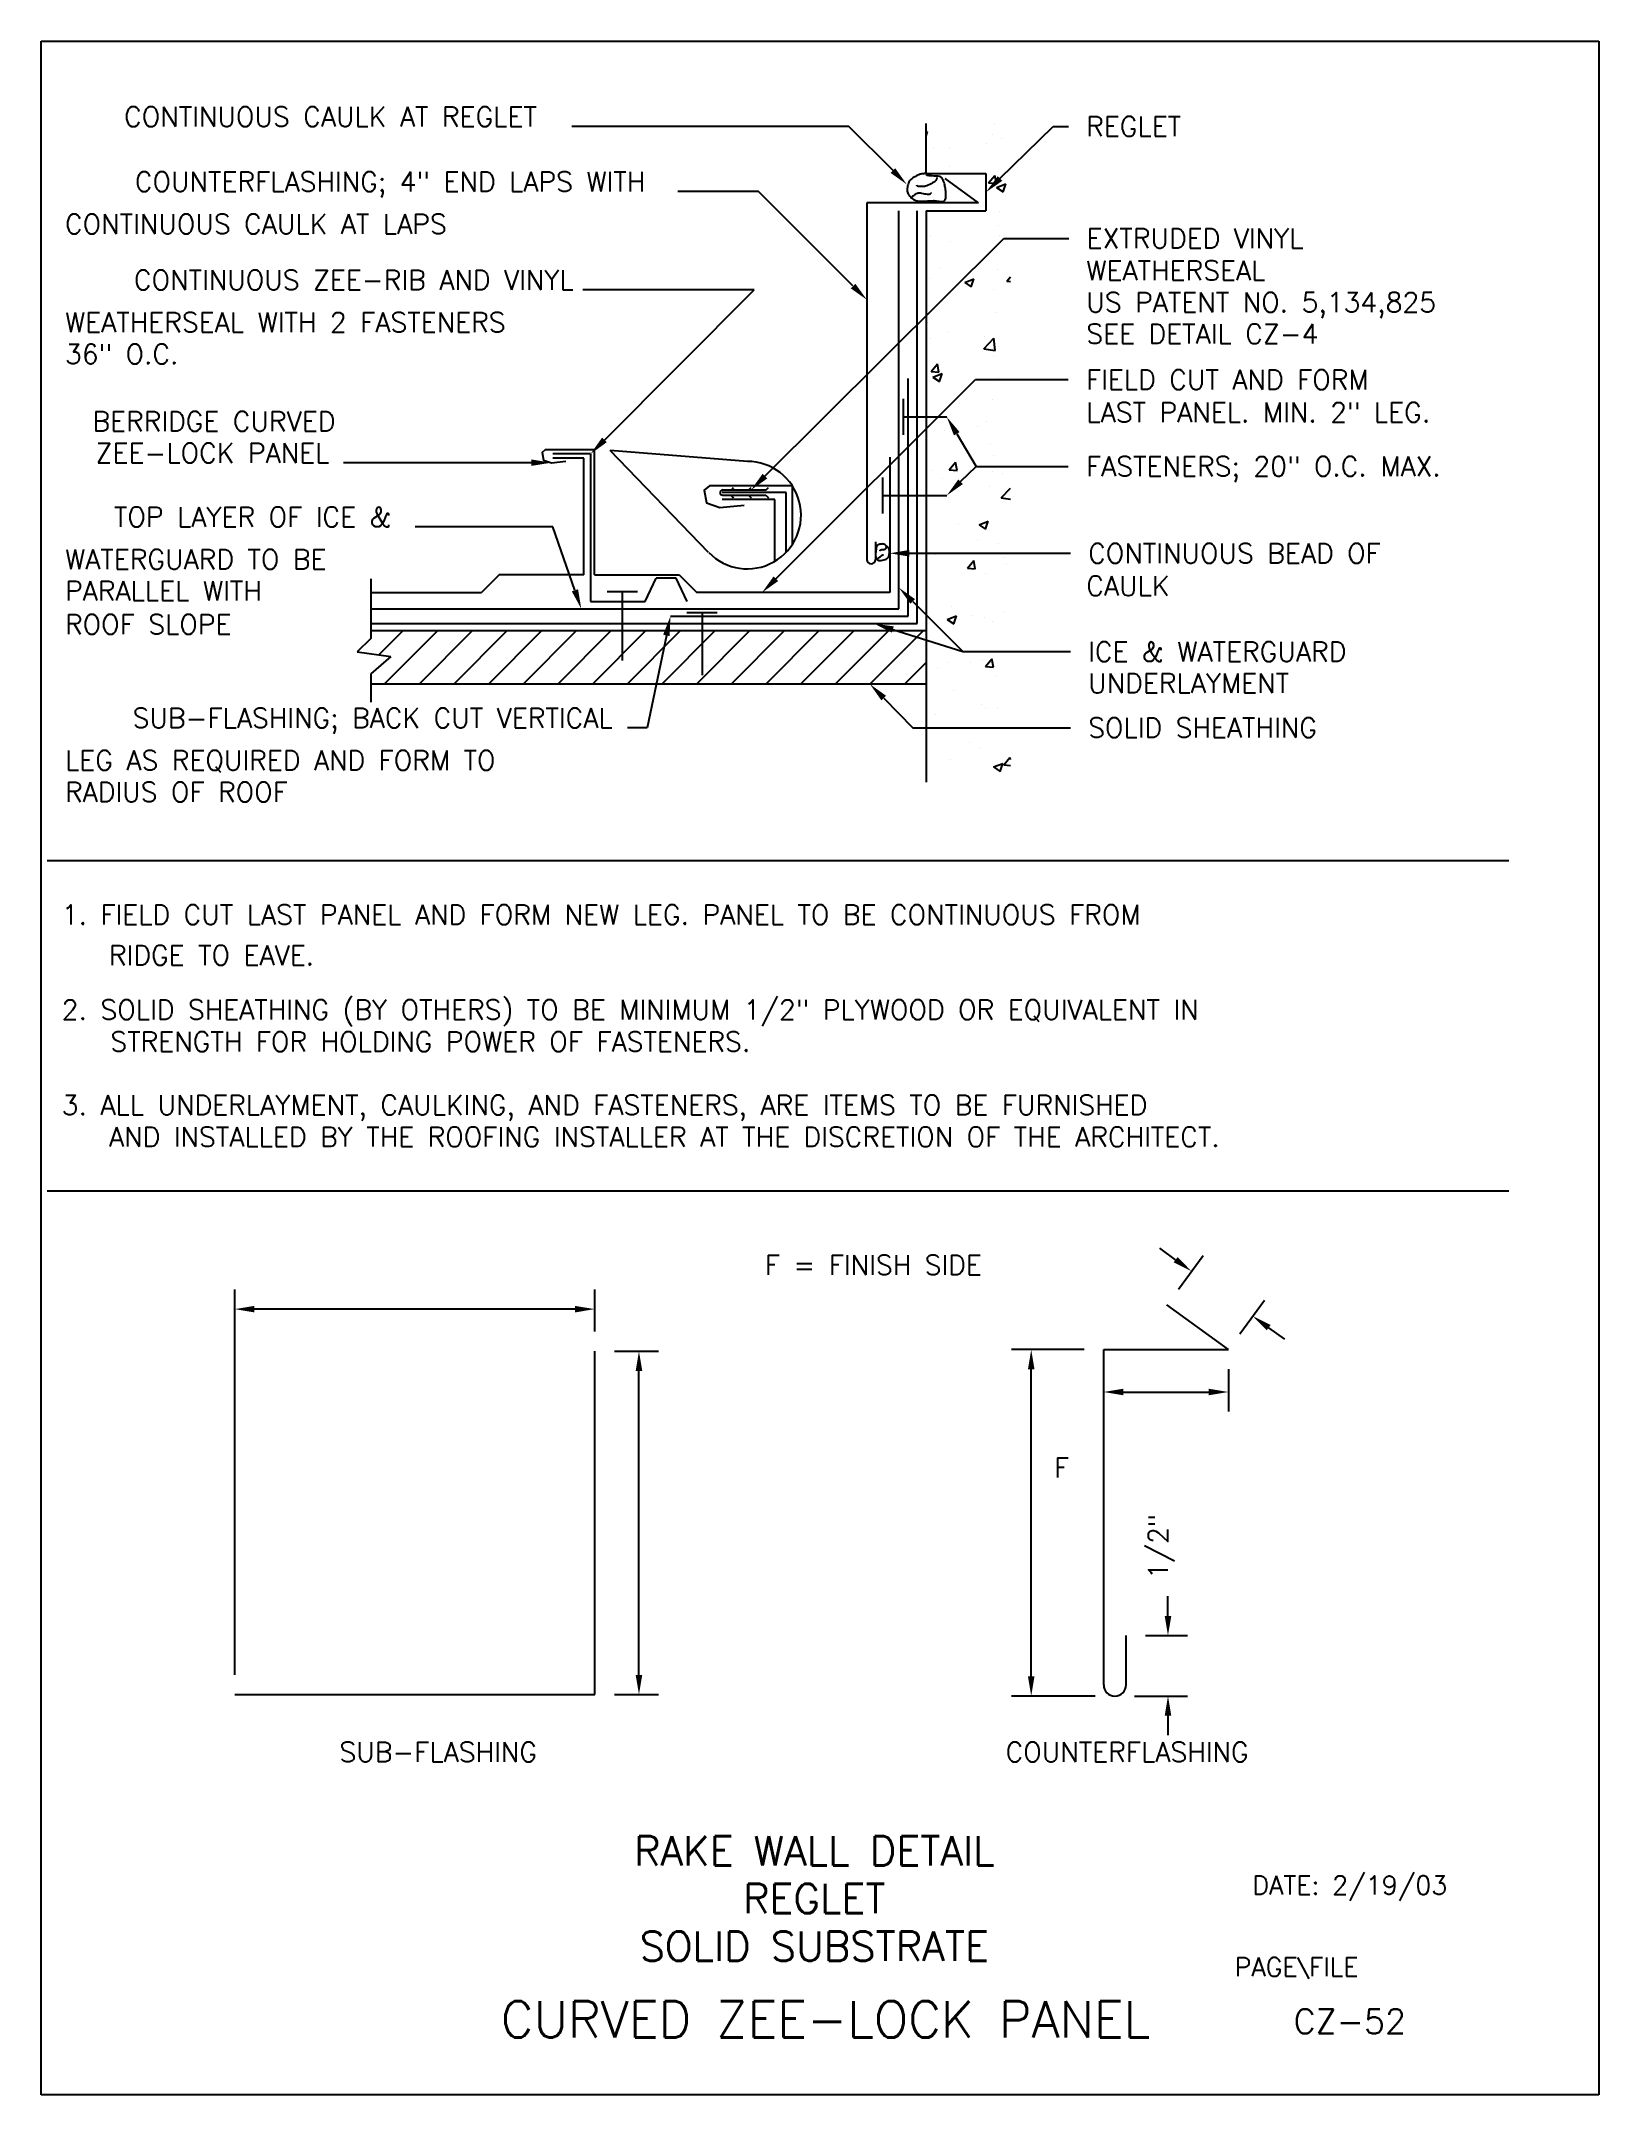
# Model space of a CAD drawing. Extents: x 0 to 21.8, y 0 to 28.8.
import ezdxf
from ezdxf.enums import TextEntityAlignment as Align

# ---------------------------------------------------------------- set-up
doc = ezdxf.new("R2010")
doc.units = 0
doc.header["$MEASUREMENT"] = 0
doc.layers.get('0').update_dxf_attribs({"linetype": 'CONTINUOUS'})
for name, color, linetype in [('BORDER', 7, 'CONTINUOUS'), ('CMP-FLSH', 7, 'CONTINUOUS'), ('DIM-TXT', 7, 'CONTINUOUS'), ('STRCTR', 7, 'CONTINUOUS')]:
    doc.layers.add(name, color=color, linetype=linetype)
doc.styles.add('ROMANS', font='romans', dxfattribs={"height": 0.275})

# ---------------------------------------------------------------- blocks, each defined once
blk = doc.blocks.new('*X0')
at = {"color": 0, "linetype": 'CONTINUOUS'}
for p, q in [((33.675, 29.087), (33.675, 29.087)), ((32.721, 28.98), (32.743, 28.988)), ((32.721, 28.923), (32.743, 28.988)), ((33.563, 28.823), (33.563, 28.823)), ((33.648, 28.948), (33.648, 28.948)), ((33.784, 28.889), (33.784, 28.889)), ((32.832, 28.752), (32.832, 28.752)), ((33.056, 28.743), (33.056, 28.743)), ((33.045, 28.501), (33.045, 28.501)), ((33.598, 28.265), (33.686, 28.371)), ((33.598, 28.265), (33.707, 28.256)), ((33.707, 28.256), (33.686, 28.371)), ((33.709, 28.201), (33.837, 28.25)), ((33.762, 28.279), (33.762, 28.279)), ((33.8, 28.139), (33.837, 28.25)), ((33.709, 28.201), (33.8, 28.139)), ((33.74, 27.669), (33.74, 27.669)), ((33.745, 27.86), (33.745, 27.86)), ((32.787, 27.531), (32.787, 27.531)), ((33.057, 27.437), (33.057, 27.437)), ((33.752, 27.529), (33.752, 27.529)), ((32.926, 27.079), (32.926, 27.079)), ((32.765, 26.921), (32.765, 26.921)), ((33.263, 26.871), (33.391, 26.92)), ((33.263, 26.871), (33.354, 26.81)), ((33.27, 26.806), (33.27, 26.806)), ((33.313, 26.833), (33.313, 26.833)), ((33.354, 26.81), (33.391, 26.92)), ((33.717, 27.058), (33.717, 27.058)), ((33.852, 26.886), (33.903, 26.947)), ((33.852, 26.886), (33.903, 26.882)), ((33.669, 26.766), (33.669, 26.766)), ((32.743, 26.311), (32.743, 26.311)), ((33.695, 26.448), (33.695, 26.448)), ((32.787, 26.083), (32.787, 26.083)), ((33.039, 26.18), (33.039, 26.18)), ((33.529, 25.941), (33.672, 26.089)), ((33.529, 25.941), (33.692, 25.915)), ((33.54, 26.106), (33.54, 26.106)), ((33.692, 25.915), (33.672, 26.089)), ((32.792, 25.622), (32.88, 25.728)), ((32.901, 25.613), (32.88, 25.728)), ((33.673, 25.838), (33.673, 25.838)), ((32.792, 25.622), (32.901, 25.613)), ((32.817, 25.542), (32.945, 25.591)), ((32.817, 25.542), (32.908, 25.48)), ((32.908, 25.48), (32.945, 25.591)), ((33.463, 25.512), (33.463, 25.512)), ((33.74, 25.538), (33.74, 25.538)), ((33.183, 25.169), (33.183, 25.169)), ((33.65, 25.228), (33.65, 25.228)), ((32.981, 24.789), (32.981, 24.789)), ((33.439, 24.849), (33.439, 24.849)), ((33.57, 24.923), (33.57, 24.923)), ((33.628, 24.617), (33.628, 24.617)), ((32.818, 24.237), (32.818, 24.237)), ((33.046, 24.243), (33.134, 24.349)), ((33.046, 24.243), (33.156, 24.234)), ((33.156, 24.234), (33.134, 24.349)), ((33.651, 24.218), (33.651, 24.218)), ((33.664, 24.445), (33.664, 24.445)), ((33.797, 24.196), (33.797, 24.196)), ((32.957, 24.126), (32.957, 24.126)), ((33.606, 24.007), (33.606, 24.007)), ((33.772, 23.851), (33.903, 23.988)), ((33.034, 23.858), (33.034, 23.858)), ((33.772, 23.851), (33.903, 23.831)), ((33.169, 23.495), (33.169, 23.495)), ((33.465, 23.474), (33.593, 23.524)), ((33.465, 23.474), (33.556, 23.413)), ((33.556, 23.413), (33.593, 23.524)), ((33.583, 23.397), (33.583, 23.397)), ((32.848, 23.054), (32.848, 23.054)), ((33.44, 23.259), (33.44, 23.259)), ((33.734, 23.217), (33.734, 23.217)), ((33.3, 22.864), (33.389, 22.97)), ((33.3, 22.864), (33.41, 22.855)), ((33.41, 22.855), (33.389, 22.97)), ((33.561, 22.786), (33.561, 22.786)), ((33.827, 23.013), (33.827, 23.013)), ((33.845, 22.924), (33.845, 22.924)), ((33.019, 22.145), (33.147, 22.194)), ((33.075, 22.327), (33.075, 22.327)), ((33.11, 22.083), (33.147, 22.194)), ((33.362, 22.201), (33.362, 22.201)), ((33.539, 22.176), (33.539, 22.176)), ((33.821, 22.261), (33.821, 22.261)), ((33.019, 22.145), (33.11, 22.083)), ((33.658, 22.123), (33.658, 22.123)), ((32.88, 21.478), (32.88, 21.478)), ((33.029, 21.537), (33.029, 21.537)), ((33.339, 21.538), (33.339, 21.538)), ((33.517, 21.566), (33.517, 21.566)), ((33.555, 21.486), (33.643, 21.591)), ((33.555, 21.486), (33.664, 21.476)), ((33.664, 21.476), (33.643, 21.591)), ((33.697, 21.349), (33.697, 21.349)), ((33.105, 21.144), (33.105, 21.144)), ((32.857, 20.815), (32.857, 20.815)), ((33.494, 20.956), (33.494, 20.956)), ((33.551, 20.907), (33.551, 20.907)), ((33.729, 20.895), (33.729, 20.895)), ((33.069, 20.183), (33.069, 20.183)), ((33.332, 20.417), (33.332, 20.417)), ((33.472, 20.345), (33.472, 20.345)), ((33.809, 20.107), (33.897, 20.212)), ((33.903, 20.182), (33.898, 20.212)), ((33.667, 20.077), (33.796, 20.127)), ((33.667, 20.077), (33.758, 20.016)), ((33.758, 20.016), (33.796, 20.127)), ((33.809, 20.107), (33.903, 20.098))]:
    blk.add_line(p, q, dxfattribs=at)
blk = doc.blocks.new('*X1')
at = {"color": 0, "linetype": 'CONTINUOUS'}
for p, q in [((25.051, 21.649), (25.392, 21.989)), ((25.128, 21.239), (25.878, 21.989)), ((25.614, 21.239), (26.364, 21.989)), ((26.1, 21.239), (26.85, 21.989)), ((26.586, 21.239), (27.336, 21.989)), ((27.073, 21.239), (27.823, 21.989)), ((27.559, 21.239), (28.309, 21.989)), ((28.045, 21.239), (28.795, 21.989)), ((28.531, 21.239), (29.281, 21.989)), ((29.017, 21.239), (29.767, 21.989)), ((29.503, 21.239), (30.253, 21.989)), ((29.989, 21.239), (30.739, 21.989)), ((30.475, 21.239), (31.225, 21.989)), ((30.962, 21.239), (31.712, 21.989)), ((31.448, 21.239), (32.198, 21.989)), ((31.934, 21.239), (32.684, 21.989)), ((32.42, 21.239), (32.721, 21.54))]:
    blk.add_line(p, q, dxfattribs=at)

msp = doc.modelspace()

# ---------------------------------------------------------------- linework, layer by layer
at = {"color": 5, "linetype": 'CONTINUOUS'}
for p, q in [((0, 0), (0, 28.793)), ((0, 28.793), (21.835, 28.793)), ((21.835, 28.793), (21.835, 0)), ((21.835, 0), (0, 0))]:
    msp.add_line(p, q, dxfattribs=at)
at = {"layer": 'BORDER', "color": 5, "linetype": 'CONTINUOUS'}
for p, q in [((0.086, 17.307), (20.571, 17.307)), ((0.086, 12.676), (20.571, 12.676))]:
    msp.add_line(p, q, dxfattribs=at)
at = {"layer": 'CMP-FLSH', "color": 1, "linetype": 'CONTINUOUS'}
for p, q in [((13.137, 26.526), (12.674, 26.864)), ((13.137, 26.526), (11.575, 26.526)), ((11.575, 26.526), (11.575, 21.523)), ((12.151, 20.73), (12.151, 24.06)), ((7.755, 23.061), (7.067, 23.061)), ((7.755, 21.311), (7.755, 23.061)), ((7.153, 22.881), (7.353, 22.902)), ((7.702, 23.005), (7.172, 23.005)), ((7.609, 22.947), (7.172, 22.947)), ((7.609, 21.311), (7.609, 22.947)), ((7.702, 23.005), (7.702, 20.936)), ((11.894, 22.958), (11.894, 21.061)), ((10.531, 22.557), (9.37, 22.557)), ((10.442, 22.463), (9.547, 22.463)), ((10.442, 21.626), (10.442, 22.463)), ((10.531, 21.738), (10.531, 22.557)), ((9.515, 22.253), (9.854, 22.287)), ((10.286, 22.365), (9.547, 22.365)), ((10.286, 21.501), (10.286, 22.365)), ((11.694, 21.772), (11.694, 21.523)), ((6.422, 21.311), (6.172, 21.061)), ((7.609, 21.311), (6.422, 21.311)), ((7.755, 21.311), (8.942, 21.311)), ((8.942, 21.311), (9.192, 21.061)), ((4.624, 21.061), (6.172, 21.061)), ((8.468, 20.936), (8.623, 21.262)), ((8.903, 21.262), (8.623, 21.262)), ((9.058, 20.936), (8.903, 21.262)), ((11.894, 21.061), (9.192, 21.061)), ((7.702, 20.936), (8.468, 20.936)), ((8.821, 20.73), (12.151, 20.73)), ((16.641, 10.448), (15.781, 11.076)), ((7.76, 5.613), (7.76, 10.425)), ((14.894, 5.749), (14.894, 10.448)), ((14.894, 10.448), (16.641, 10.448)), ((15.207, 5.749), (15.207, 6.44)), ((2.714, 5.613), (7.76, 5.613))]:
    msp.add_line(p, q, dxfattribs=at)
at = {"layer": 'CMP-FLSH', "color": 6, "linetype": 'CONTINUOUS'}
for p, q in [((12.023, 20.833), (12.023, 26.412)), ((12.28, 20.626), (12.28, 26.412)), ((12.087, 23.273), (12.087, 23.776)), ((12.087, 23.524), (12.694, 23.524)), ((11.8, 22.171), (11.8, 22.673)), ((11.8, 22.422), (12.694, 22.422)), ((7.933, 21.078), (8.358, 21.078)), ((8.146, 21.078), (8.146, 20.108)), ((4.624, 20.833), (12.023, 20.833)), ((9.052, 20.781), (9.477, 20.781)), ((9.264, 20.781), (9.264, 19.901)), ((4.624, 20.626), (12.28, 20.626))]:
    msp.add_line(p, q, dxfattribs=at)
at = {"layer": 'CMP-FLSH', "color": 3, "linetype": 'CONTINUOUS'}
for p, q in [((10.158, 22.499), (9.554, 22.499)), ((9.671, 22.499), (9.707, 22.535)), ((9.915, 22.499), (9.951, 22.535)), ((10.158, 22.499), (10.194, 22.535)), ((9.554, 22.426), (10.158, 22.426)), ((9.671, 22.426), (9.707, 22.391)), ((9.915, 22.426), (9.951, 22.391)), ((10.158, 22.426), (10.194, 22.391))]:
    msp.add_line(p, q, dxfattribs=at)
at = {"layer": 'CMP-FLSH', "color": 6, "linetype": 'CONTINUOUS'}
for points in [[(12.405, 26.934, 0), (12.395, 26.934, 0), (12.384, 26.934, 0), (12.372, 26.933, 0), (12.359, 26.931, 0), (12.346, 26.93, 0), (12.333, 26.927, 0), (12.321, 26.925, 0), (12.311, 26.922, 0), (12.302, 26.919, 0), (12.288, 26.913, 0), (12.272, 26.905, 0), (12.256, 26.896, 0), (12.238, 26.886, 0), (12.221, 26.875, 0), (12.205, 26.863, 0), (12.19, 26.851, 0), (12.178, 26.839, 0), (12.169, 26.828, 0), (12.163, 26.815, 0), (12.156, 26.799, 0), (12.151, 26.782, 0), (12.146, 26.762, 0), (12.143, 26.743, 0), (12.14, 26.723, 0), (12.139, 26.704, 0), (12.14, 26.688, 0), (12.143, 26.674, 0), (12.148, 26.661, 0), (12.155, 26.648, 0), (12.165, 26.633, 0), (12.177, 26.619, 0), (12.189, 26.605, 0), (12.202, 26.592, 0), (12.215, 26.581, 0), (12.228, 26.571, 0), (12.24, 26.565, 0), (12.263, 26.557, 0), (12.291, 26.552, 0), (12.323, 26.55, 0), (12.357, 26.549, 0), (12.391, 26.55, 0), (12.426, 26.552, 0), (12.458, 26.554, 0), (12.488, 26.555, 0), (12.513, 26.556, 0), (12.527, 26.555, 0), (12.544, 26.553, 0), (12.563, 26.55, 0), (12.582, 26.547, 0), (12.602, 26.545, 0), (12.62, 26.544, 0), (12.637, 26.545, 0), (12.652, 26.549, 0), (12.663, 26.556, 0), (12.672, 26.569, 0), (12.679, 26.588, 0), (12.682, 26.609, 0), (12.683, 26.633, 0), (12.683, 26.658, 0), (12.68, 26.683, 0), (12.678, 26.707, 0), (12.675, 26.728, 0), (12.672, 26.746, 0), (12.669, 26.76, 0), (12.666, 26.775, 0), (12.661, 26.792, 0), (12.656, 26.81, 0), (12.65, 26.827, 0), (12.643, 26.844, 0), (12.636, 26.86, 0), (12.628, 26.872, 0), (12.619, 26.882, 0), (12.6, 26.892, 0), (12.574, 26.897, 0), (12.544, 26.9, 0), (12.511, 26.901, 0), (12.478, 26.902, 0), (12.449, 26.904, 0), (12.425, 26.909, 0), (12.409, 26.919, 0), (12.405, 26.934, 0)], [(12.557, 26.882, 0), (12.557, 26.878, 0), (12.556, 26.873, 0), (12.554, 26.867, 0), (12.552, 26.861, 0), (12.55, 26.856, 0), (12.548, 26.85, 0), (12.545, 26.845, 0), (12.542, 26.84, 0), (12.539, 26.837, 0), (12.528, 26.826, 0), (12.513, 26.814, 0), (12.495, 26.803, 0), (12.476, 26.791, 0), (12.455, 26.781, 0), (12.435, 26.772, 0), (12.415, 26.764, 0), (12.397, 26.759, 0), (12.381, 26.755, 0), (12.37, 26.754, 0), (12.357, 26.753, 0), (12.341, 26.752, 0), (12.325, 26.752, 0), (12.31, 26.754, 0), (12.296, 26.756, 0), (12.284, 26.76, 0), (12.277, 26.766, 0), (12.275, 26.773, 0)], [(12.196, 26.592, 0), (12.202, 26.601, 0), (12.211, 26.611, 0), (12.221, 26.621, 0), (12.233, 26.63, 0), (12.245, 26.64, 0), (12.258, 26.648, 0), (12.271, 26.655, 0), (12.282, 26.661, 0), (12.293, 26.665, 0), (12.307, 26.666, 0), (12.324, 26.665, 0), (12.342, 26.662, 0), (12.362, 26.658, 0), (12.382, 26.653, 0), (12.402, 26.649, 0), (12.42, 26.646, 0), (12.437, 26.645, 0), (12.451, 26.646, 0), (12.454, 26.647, 0), (12.457, 26.649, 0), (12.46, 26.651, 0), (12.464, 26.653, 0), (12.467, 26.656, 0), (12.47, 26.658, 0), (12.473, 26.66, 0), (12.476, 26.663, 0), (12.478, 26.665, 0)], [(11.694, 21.586, 0), (11.694, 21.578, 0), (11.695, 21.57, 0), (11.698, 21.56, 0), (11.702, 21.551, 0), (11.707, 21.541, 0), (11.713, 21.532, 0), (11.719, 21.525, 0), (11.726, 21.519, 0), (11.732, 21.515, 0), (11.744, 21.511, 0), (11.759, 21.51, 0), (11.776, 21.511, 0), (11.795, 21.514, 0), (11.813, 21.518, 0), (11.83, 21.524, 0), (11.846, 21.531, 0), (11.86, 21.538, 0), (11.87, 21.547, 0), (11.876, 21.556, 0), (11.881, 21.567, 0), (11.885, 21.58, 0), (11.889, 21.595, 0), (11.891, 21.61, 0), (11.892, 21.625, 0), (11.892, 21.639, 0), (11.891, 21.652, 0), (11.888, 21.663, 0), (11.885, 21.672, 0), (11.879, 21.682, 0), (11.871, 21.693, 0), (11.862, 21.703, 0), (11.853, 21.713, 0), (11.842, 21.722, 0), (11.832, 21.73, 0), (11.822, 21.736, 0), (11.813, 21.74, 0), (11.805, 21.742, 0), (11.794, 21.743, 0), (11.783, 21.742, 0), (11.77, 21.741, 0), (11.758, 21.738, 0), (11.746, 21.735, 0), (11.735, 21.731, 0), (11.726, 21.726, 0), (11.719, 21.721, 0), (11.715, 21.716, 0), (11.712, 21.709, 0), (11.709, 21.701, 0), (11.707, 21.692, 0), (11.705, 21.683, 0), (11.704, 21.674, 0), (11.703, 21.665, 0), (11.702, 21.657, 0), (11.7, 21.65, 0), (11.699, 21.644, 0), (11.698, 21.635, 0), (11.698, 21.626, 0), (11.697, 21.617, 0), (11.696, 21.607, 0), (11.695, 21.599, 0), (11.695, 21.592, 0), (11.694, 21.587, 0), (11.694, 21.586, 0)], [(11.845, 21.721, 0), (11.845, 21.716, 0), (11.845, 21.71, 0), (11.845, 21.704, 0), (11.844, 21.697, 0), (11.842, 21.691, 0), (11.84, 21.684, 0), (11.838, 21.678, 0), (11.835, 21.673, 0), (11.832, 21.669, 0), (11.826, 21.665, 0), (11.817, 21.662, 0), (11.806, 21.661, 0), (11.794, 21.659, 0), (11.782, 21.658, 0), (11.772, 21.656, 0), (11.763, 21.653, 0), (11.758, 21.649, 0), (11.757, 21.644, 0)], [(11.719, 21.528, 0), (11.725, 21.534, 0), (11.731, 21.541, 0), (11.739, 21.548, 0), (11.747, 21.555, 0), (11.756, 21.563, 0), (11.765, 21.569, 0), (11.773, 21.576, 0), (11.781, 21.581, 0), (11.788, 21.586, 0), (11.79, 21.586, 0), (11.792, 21.587, 0), (11.795, 21.588, 0), (11.798, 21.589, 0), (11.801, 21.59, 0), (11.803, 21.591, 0), (11.805, 21.592, 0), (11.806, 21.592, 0), (11.807, 21.592, 0)]]:
    msp.add_polyline3d(points, dxfattribs=at)
at = {"layer": 'CMP-FLSH', "color": 1, "linetype": 'CONTINUOUS'}
for points in [[(7.067, 23.061, 0), (7.022, 23.025, 0), (7.041, 22.919, 0), (7.153, 22.881, 0)], [(9.37, 22.557, 0), (9.295, 22.495, 0), (9.326, 22.317, 0), (9.515, 22.253, 0)]]:
    msp.add_polyline3d(points, dxfattribs=at)
at = {"layer": 'CMP-FLSH', "color": 3, "linetype": 'CONTINUOUS'}
msp.add_arc((9.554, 22.463), 0.0364, 90, 270, dxfattribs=at)
at = {"layer": 'CMP-FLSH', "color": 1, "linetype": 'CONTINUOUS'}
for centre, radius in [((11.634, 21.523), 0.0598), ((15.051, 5.749), 0.157)]:
    msp.add_arc(centre, radius, 180, 0, dxfattribs=at)
at = {"layer": 'DIM-TXT', "color": 3, "linetype": 'CONTINUOUS'}
for p, q in [((11.32, 27.596), (7.441, 27.596)), ((11.941, 26.976), (11.32, 27.596)), ((13.44, 26.865), (14.186, 27.596)), ((14.186, 27.596), (14.401, 27.596)), ((10.055, 26.684), (8.926, 26.684)), ((11.38, 25.359), (10.055, 26.684)), ((10.145, 22.693), (13.492, 26.026)), ((13.492, 26.026), (14.406, 26.026)), ((9.995, 25.307), (7.595, 25.307)), ((7.896, 23.2), (9.995, 25.307)), ((10.3, 21.255), (13.098, 24.047)), ((13.098, 24.047), (14.398, 24.047)), ((12.834, 23.288), (13.106, 22.83)), ((6.87, 22.881), (4.241, 22.881)), ((12.889, 22.616), (13.106, 22.83)), ((13.106, 22.83), (14.398, 22.83)), ((7.173, 21.985), (5.241, 21.985)), ((7.482, 21.093), (7.173, 21.985)), ((12.169, 21.612), (14.428, 21.612)), ((12.217, 20.936), (12.921, 20.234)), ((8.764, 20.46), (8.493, 19.166)), ((11.938, 20.544), (12.921, 20.234)), ((12.921, 20.234), (14.428, 20.234)), ((11.81, 19.582), (12.22, 19.166)), ((8.493, 19.166), (8.22, 19.166)), ((12.22, 19.166), (14.428, 19.166)), ((15.902, 11.709), (15.68, 11.871)), ((15.943, 11.298), (16.287, 11.768)), ((2.714, 5.888), (2.714, 11.291)), ((7.76, 10.7), (7.76, 11.291)), ((7.485, 11.016), (2.989, 11.016)), ((16.803, 10.67), (17.147, 11.14)), ((17.206, 10.756), (17.428, 10.594)), ((8.035, 10.425), (8.655, 10.425)), ((14.619, 10.448), (13.603, 10.448)), ((8.38, 5.888), (8.38, 10.15)), ((13.878, 5.867), (13.878, 10.173)), ((16.641, 10.173), (16.641, 9.579)), ((15.169, 9.854), (16.366, 9.854)), ((15.795, 6.715), (15.795, 6.99)), ((15.482, 6.44), (16.07, 6.44)), ((8.035, 5.613), (8.655, 5.613)), ((14.776, 5.592), (13.603, 5.592)), ((15.326, 5.592), (16.07, 5.592)), ((15.795, 5.317), (15.795, 5.042))]:
    msp.add_line(p, q, dxfattribs=at)
for points in [[(11.973, 27.009), (11.908, 26.944), (12.135, 26.782)], [(13.472, 26.833), (13.408, 26.898), (13.243, 26.673)], [(11.413, 25.391), (11.348, 25.327), (11.575, 25.165)], [(12.795, 23.264), (12.874, 23.311), (12.694, 23.524)], [(7.863, 23.233), (7.928, 23.168), (7.702, 23.005)], [(6.87, 22.928), (6.87, 22.837), (7.145, 22.881)], [(10.178, 22.661), (10.113, 22.726), (9.951, 22.499)], [(12.921, 22.583), (12.857, 22.648), (12.694, 22.422)], [(12.169, 21.566), (12.169, 21.658), (11.894, 21.612)], [(7.526, 21.108), (7.439, 21.078), (7.572, 20.833)], [(10.332, 21.223), (10.267, 21.288), (10.105, 21.061)], [(12.185, 20.903), (12.25, 20.968), (12.023, 21.13)], [(8.719, 20.47), (8.809, 20.451), (8.821, 20.73)], [(11.924, 20.5), (11.952, 20.587), (11.676, 20.626)], [(11.778, 19.55), (11.843, 19.615), (11.617, 19.778)], [(15.93, 11.746), (15.875, 11.672), (16.125, 11.546)], [(2.989, 11.061), (2.989, 10.97), (2.714, 11.016)], [(7.485, 11.061), (7.485, 10.97), (7.76, 11.016)], [(17.233, 10.793), (17.179, 10.719), (16.984, 10.918)], [(8.334, 10.15), (8.426, 10.15), (8.38, 10.425)], [(13.832, 10.173), (13.924, 10.173), (13.878, 10.448)], [(15.169, 9.9), (15.169, 9.808), (14.894, 9.854)], [(16.366, 9.9), (16.366, 9.808), (16.641, 9.854)], [(15.749, 6.715), (15.841, 6.715), (15.795, 6.44)], [(8.334, 5.888), (8.426, 5.888), (8.38, 5.613)], [(13.832, 5.867), (13.924, 5.867), (13.878, 5.592)], [(15.749, 5.317), (15.841, 5.317), (15.795, 5.592)]]:
    msp.add_solid(points, dxfattribs=at)
at = {"layer": 'STRCTR', "color": 4, "linetype": 'CONTINUOUS'}
for p, q in [((12.405, 26.934), (12.405, 27.638)), ((12.405, 26.934), (13.243, 26.934)), ((13.243, 26.934), (13.243, 26.412)), ((12.405, 26.412), (13.243, 26.412)), ((12.405, 26.412), (12.405, 18.404)), ((4.624, 20.528), (12.405, 20.528)), ((12.405, 19.778), (4.624, 19.778))]:
    msp.add_line(p, q, dxfattribs=at)
at = {"layer": 'STRCTR', "color": 2, "linetype": 'CONTINUOUS'}
for p, q in [((9.899, 22.901), (7.975, 23.052)), ((9.357, 21.623), (7.975, 23.052)), ((4.624, 21.254), (4.624, 20.418)), ((4.624, 20.418), (4.431, 20.23)), ((4.431, 20.23), (4.903, 20.164)), ((4.903, 20.164), (4.624, 19.921)), ((4.624, 19.921), (4.624, 19.524))]:
    msp.add_line(p, q, dxfattribs=at)
msp.add_arc((9.899, 22.147), 0.753, 224.0723, 89.9942, dxfattribs=at)

# ---------------------------------------------------------------- block references
at = {"layer": 'STRCTR', "color": 4, "linetype": 'CONTINUOUS'}
for name in ['*X0', '*X1']:
    msp.add_blockref(name, (-20.317, -1.461), dxfattribs=at)

# ---------------------------------------------------------------- texts
at = {"layer": 'BORDER', "color": 3, "linetype": 'CONTINUOUS', "style": 'ROMANS'}
for s, p in [('RAKE WALL DETAIL', (10.838, 3.215)), ('REGLET', (10.838, 2.547)), ('SOLID SUBSTRATE', (10.838, 1.879))]:
    msp.add_text(s, height=0.4125, dxfattribs=at).set_placement(p, align=Align.CENTER)
msp.add_text('DATE: 2/19/03', height=0.26153, dxfattribs=at).set_placement((18.343, 2.922), align=Align.MIDDLE)
msp.add_text('PAGE\\FILE', height=0.2615, dxfattribs=at).set_placement((16.727, 1.663))
at = {"layer": 'BORDER', "color": 5, "style": 'ROMANS'}
msp.add_text('CURVED ZEE-LOCK PANEL', height=0.5106, dxfattribs=at).set_placement((10.995, 1.06), align=Align.MIDDLE)
at = {"layer": 'BORDER', "color": 2, "linetype": 'CONTINUOUS', "style": 'ROMANS'}
msp.add_text('CZ-52', height=0.3438, dxfattribs=at).set_placement((18.343, 1.031), align=Align.MIDDLE)
at = {"layer": 'DIM-TXT', "color": 3, "linetype": 'CONTINUOUS', "style": 'ROMANS'}
for s, p in [('CONTINUOUS CAULK AT REGLET', (6.95, 27.596)), ('COUNTERFLASHING; 4" END LAPS WITH', (8.468, 26.684)), ('CONTINUOUS ZEE-RIB AND VINYL ', (7.654, 25.307)), ('BERRIDGE CURVED', (4.125, 23.324)), ('ZEE-LOCK PANEL', (4.042, 22.881)), ('TOP LAYER OF ICE &', (4.91, 21.985)), ('SUB-FLASHING; BACK CUT VERTICAL', (8.012, 19.166)), ('F = FINISH SIDE', (13.185, 11.498))]:
    msp.add_text(s, height=0.275, dxfattribs=at).set_placement(p, align=Align.RIGHT)
for s, p in [('REGLET', (14.648, 27.458)), ('CONTINUOUS CAULK AT LAPS', (0.335, 26.09)), ('EXTRUDED VINYL', (14.654, 25.889)), ('WEATHERSEAL ', (14.65, 25.439)), ('US PATENT NO. 5,134,825', (14.65, 24.993)), ('WEATHERSEAL WITH 2 FASTENERS ', (0.335, 24.713)), ('SEE DETAIL CZ-4', (14.65, 24.551)), ('36" O.C. ', (0.335, 24.267)), ('LAST PANEL. MIN. 2" LEG.', (14.65, 23.45)), ('WATERGUARD TO BE ', (0.335, 21.391)), ('CONTINUOUS BEAD OF', (14.676, 21.475)), ('PARALLEL WITH ', (0.335, 20.948)), ('CAULK', (14.65, 21.018)), ('ROOF SLOPE', (0.335, 20.477)), ('ICE & WATERGUARD', (14.676, 20.097)), ('UNDERLAYMENT', (14.676, 19.654)), ('SOLID SHEATHING', (14.676, 19.029)), ('LEG AS REQUIRED AND FORM TO', (0.335, 18.572)), ('RADIUS OF ROOF', (0.335, 18.129)), ('1. FIELD CUT LAST PANEL AND FORM NEW LEG. PANEL TO BE CONTINUOUS FROM', (0.289, 16.41)), ('RIDGE TO EAVE.', (0.951, 15.84)), ('2. SOLID SHEATHING (BY OTHERS) TO BE MINIMUM 1/2" PLYWOOD OR EQUIVALENT IN', (0.289, 15.075)), ('STRENGTH FOR HOLDING POWER OF FASTENERS.', (0.971, 14.629)), ('3. ALL UNDERLAYMENT, CAULKING, AND FASTENERS, ARE ITEMS TO BE FURNISHED', (0.289, 13.739)), ('AND INSTALLED BY THE ROOFING INSTALLER AT THE DISCRETION OF THE ARCHITECT.', (0.951, 13.294)), ('F', (14.197, 8.656))]:
    msp.add_text(s, height=0.275, dxfattribs=at).set_placement(p)
for s, p in [('FIELD CUT AND FORM', (14.646, 23.91)), ('FASTENERS; 20" O.C. MAX.', (14.646, 22.693))]:
    msp.add_text(s, height=0.275, rotation=360, dxfattribs=at).set_placement(p)
msp.add_text('1/2"', height=0.275, rotation=90, dxfattribs=at).set_placement((15.795, 7.689), align=Align.CENTER)
at = {"layer": 'DIM-TXT', "color": 4, "linetype": 'CONTINUOUS', "style": 'ROMANS'}
for s, p in [('SUB-FLASHING', (5.566, 4.669)), ('COUNTERFLASHING', (15.222, 4.669))]:
    msp.add_text(s, height=0.275, dxfattribs=at).set_placement(p, align=Align.CENTER)

doc.saveas('drawing.dxf')
